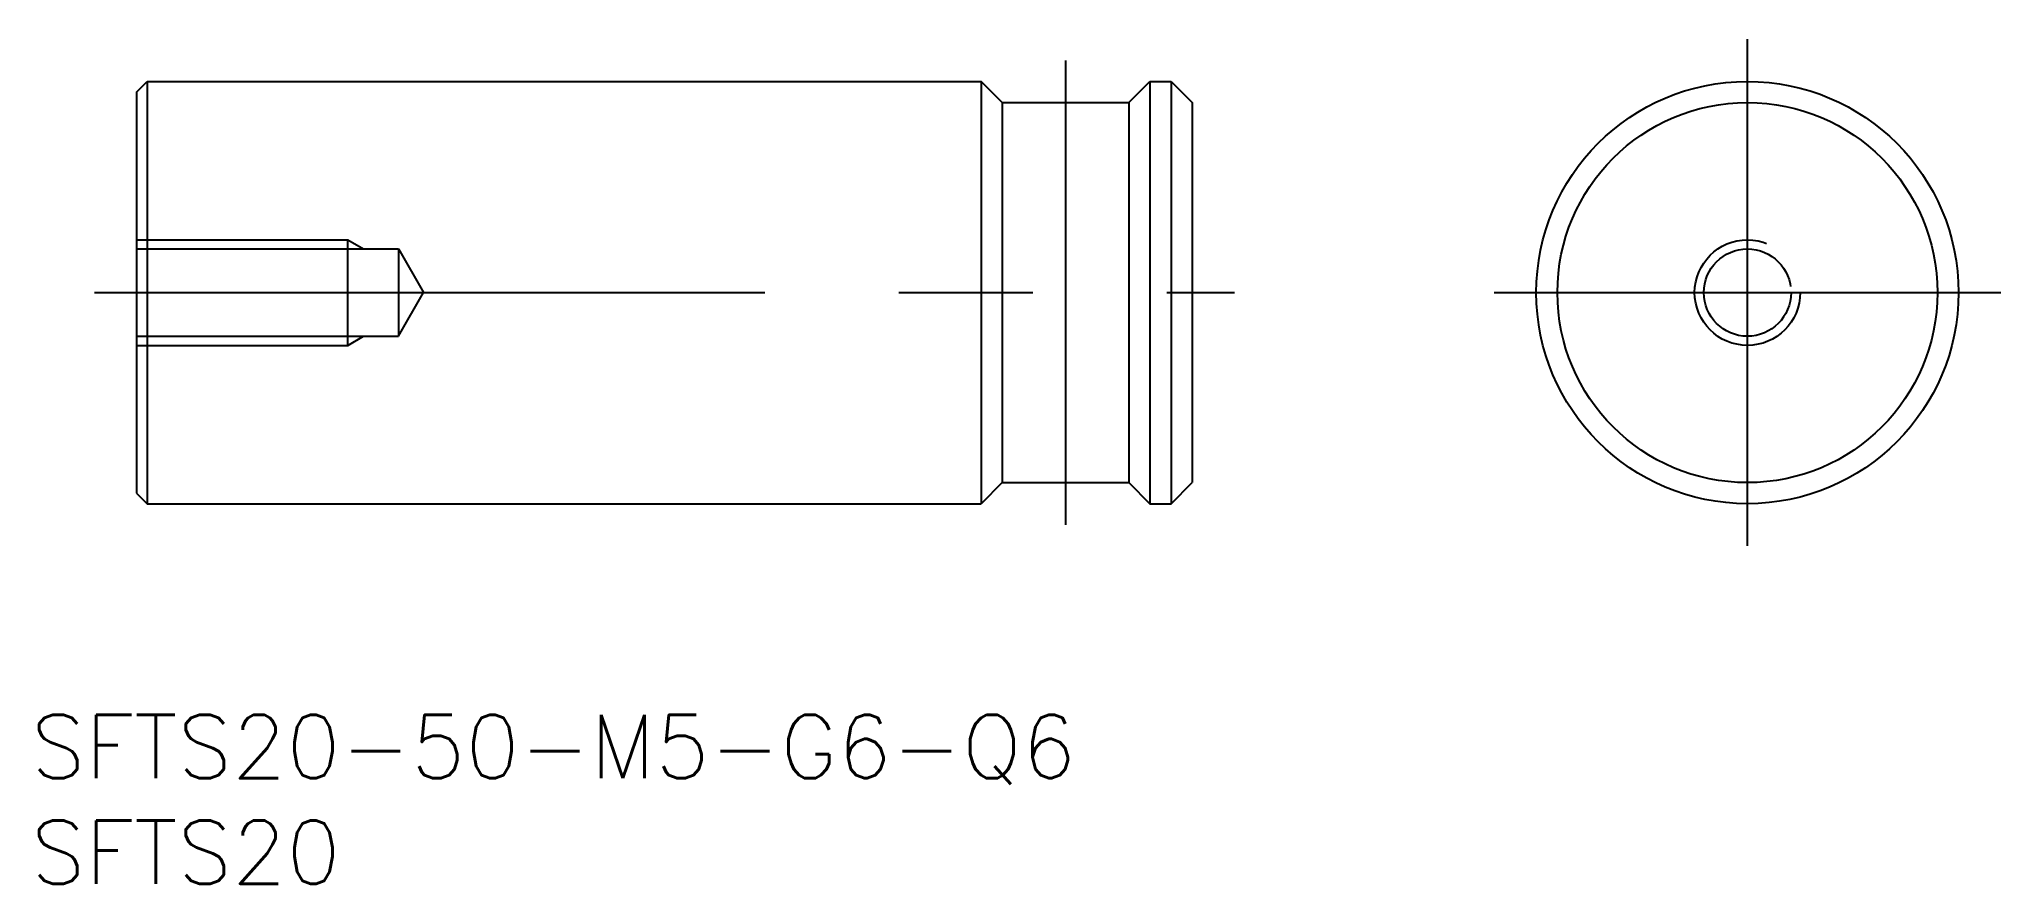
# Model space of a CAD drawing. Extents: x -80.9 to 12, y -28 to 12.
import ezdxf

# ---------------------------------------------------------------- set-up
doc = ezdxf.new("R2010")
doc.units = 0
doc.linetypes.add('CENTER', pattern=[50.8, 31.75, -6.35, 6.35, -6.35])
doc.linetypes.add('DASHED', pattern=[19.05, 12.7, -6.35])
doc.layers.get('0').update_dxf_attribs({"linetype": 'CONTINUOUS'})
doc.layers.add('CENTER', color=1, linetype='CONTINUOUS')
doc.styles.get("Standard").update_dxf_attribs({"font": 'txt.shx', "height": 3, "bigfont": 'bigfont.shx'})

# ---------------------------------------------------------------- blocks, each defined once
blk = doc.blocks.new('*U2')
at = {"color": 7, "linetype": 'CONTINUOUS'}
blk.add_text('SFTS20', height=3, dxfattribs=at).set_placement((-81.302, -28))
blk = doc.blocks.new('*U3')
at = {"color": 7, "linetype": 'CONTINUOUS'}
blk.add_text('SFTS20-50-M5-G6-Q6', height=3, dxfattribs=at).set_placement((-81.302, -23))

msp = doc.modelspace()

# ---------------------------------------------------------------- linework, layer by layer
at = {"color": 7, "linetype": 'CONTINUOUS'}
for p, q in [((-76.302, 9.5), (-75.802, 10)), ((-76.302, 9.5), (-76.302, -9.5)), ((-75.802, 10), (-75.802, -10)), ((-75.802, 10), (-36.302, 10)), ((-35.302, 9), (-36.302, 10)), ((-36.302, 10), (-36.302, -10)), ((-29.302, 9), (-28.302, 10)), ((-28.302, 10), (-27.302, 10)), ((-28.302, 10), (-28.302, -10)), ((-27.302, 10), (-27.302, -10)), ((-27.302, 10), (-26.302, 9)), ((-35.302, 9), (-35.302, -9)), ((-35.302, 9), (-29.302, 9)), ((-29.302, 9), (-29.302, -9)), ((-26.302, 9), (-26.302, -9)), ((-35.302, -9), (-36.302, -10)), ((-35.302, -9), (-29.302, -9)), ((-29.302, -9), (-28.302, -10)), ((-27.302, -10), (-26.302, -9)), ((-76.302, -9.5), (-75.802, -10)), ((-75.802, -10), (-36.302, -10)), ((-28.302, -10), (-27.302, -10))]:
    msp.add_line(p, q, dxfattribs=at)
at = {"color": 3, "linetype": 'DASHED'}
for p, q in [((-76.302, 2.5), (-66.302, 2.5)), ((-76.302, 2.067), (-63.902, 2.067)), ((-66.302, -2.5), (-66.302, 2.5)), ((-66.302, 2.5), (-65.552, 2.067)), ((-63.902, 2.067), (-63.902, -2.067)), ((-63.902, 2.067), (-62.708, 0)), ((-63.902, -2.067), (-62.708, 0)), ((-76.302, -2.067), (-63.902, -2.067)), ((-76.302, -2.5), (-66.302, -2.5)), ((-66.302, -2.5), (-65.552, -2.067))]:
    msp.add_line(p, q, dxfattribs=at)
at = {"color": 7, "linetype": 'CONTINUOUS'}
for radius in [10, 9]:
    msp.add_circle((0, 0), radius, dxfattribs=at)
at = {"color": 3, "linetype": 'DASHED'}
for radius in [2.5, 2.067]:
    msp.add_circle((0, 0), radius, dxfattribs=at)
at = {"layer": 'CENTER', "color": 1, "linetype": 'CENTER'}
for p, q in [((0, -12), (0, 12)), ((-32.302, 11), (-32.302, -11)), ((-78.302, 0), (-24.302, 0)), ((-12, 0), (12, 0))]:
    msp.add_line(p, q, dxfattribs=at)

# ---------------------------------------------------------------- block references
at = {"color": 7, "linetype": 'CONTINUOUS'}
for name in ['*U3', '*U2']:
    msp.add_blockref(name, (0, 0), dxfattribs=at)

doc.saveas('drawing.dxf')
